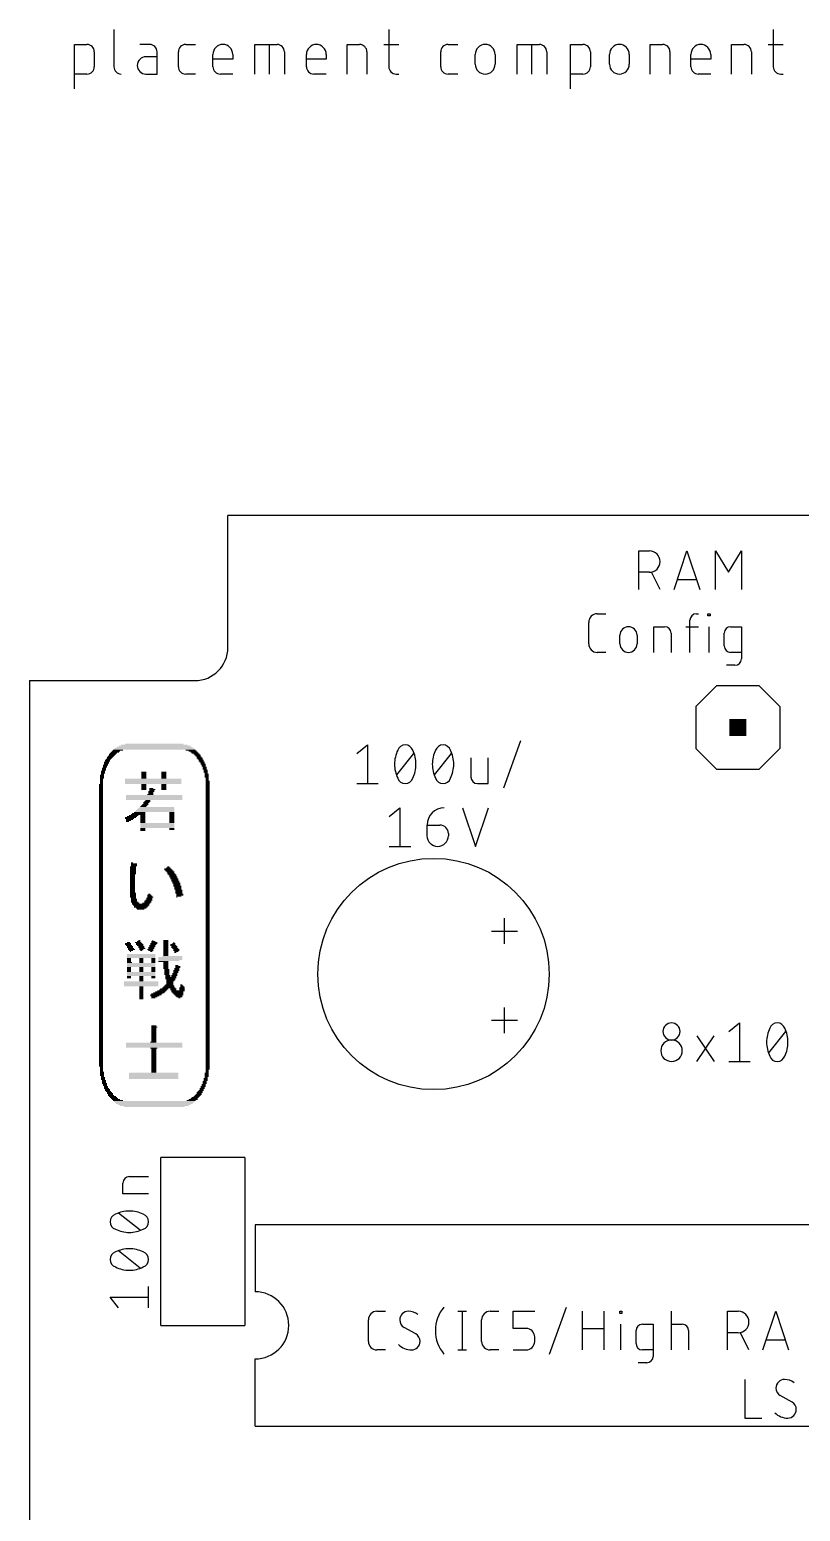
# Model space of a CAD drawing. Extents: x 0 to 102, y 0 to 90.
# Drawn here: x 0 to 23.32, y 44.85 to 89.71 of the extents above; entities that cross this region are included whole.
import ezdxf

# ---------------------------------------------------------------- set-up
doc = ezdxf.new("R2010")
doc.units = 0
for name, color, linetype in [('20', 30, 'CONTINUOUS'), ('21', 253, 'CONTINUOUS'), ('51', 253, 'CONTINUOUS')]:
    doc.layers.add(name, color=color, linetype=linetype)

# ---------------------------------------------------------------- blocks, each defined once
blk = doc.blocks.new('RECT')
blk.add_solid([(-0.5, -0.5), (0.5, -0.5), (-0.5, 0.5), (0.5, 0.5)])

msp = doc.modelspace()

# ---------------------------------------------------------------- linework, layer by layer
at = {"layer": '20'}
for p, q in [((96, 75), (6, 75)), ((6, 71), (6, 75)), ((0, 70), (0, 11)), ((0, 70), (5, 70))]:
    msp.add_line(p, q, dxfattribs=at)
msp.add_arc((5, 71), 1, 270, 0, dxfattribs=at)
at = {"layer": '21'}
for p, q in [((2.5485, 89.7051), (2.5485, 88.5833)), ((10.8694, 89.7051), (10.8694, 88.5833)), ((22.5046, 89.7051), (22.5046, 88.5833)), ((1.3589, 87.9102), (1.3589, 89.2564)), ((1.3589, 89.2564), (1.7328, 89.2564)), ((1.9572, 89.032), (1.9572, 88.5833)), ((3.632, 89.2564), (3.3329, 89.2564)), ((3.8564, 88.8824), (3.5199, 88.8824)), ((3.8564, 88.3589), (3.8564, 89.032)), ((4.5006, 88.5833), (4.5006, 89.032)), ((4.725, 89.2564), (5.0241, 89.2564)), ((5.5481, 88.5833), (5.5481, 88.9572)), ((6.1464, 88.9572), (6.1464, 88.8076)), ((6.813, 88.3589), (6.813, 89.2564)), ((6.813, 89.2564), (7.4861, 89.2564)), ((7.2617, 88.3589), (7.2617, 89.2564)), ((7.7105, 89.032), (7.7105, 88.3589)), ((8.3771, 88.5833), (8.3771, 88.9572)), ((8.9754, 88.9572), (8.9754, 88.8076)), ((9.609, 88.3589), (9.609, 89.2564)), ((9.609, 89.2564), (9.983, 89.2564)), ((10.2074, 89.032), (10.2074, 88.3589)), ((10.7198, 89.2564), (11.1685, 89.2564)), ((12.44, 88.5833), (12.44, 89.032)), ((12.6643, 89.2564), (12.9635, 89.2564)), ((13.4875, 88.6581), (13.4875, 88.9572)), ((14.0858, 88.9572), (14.0858, 88.6581)), ((14.7524, 88.3589), (14.7524, 89.2564)), ((14.7524, 89.2564), (15.4255, 89.2564)), ((15.2011, 88.3589), (15.2011, 89.2564)), ((15.6498, 89.032), (15.6498, 88.3589)), ((16.3706, 87.9102), (16.3706, 89.2564)), ((16.3706, 89.2564), (16.7446, 89.2564)), ((16.969, 89.032), (16.969, 88.5833)), ((17.5484, 88.6581), (17.5484, 88.9572)), ((18.1467, 88.9572), (18.1467, 88.6581)), ((18.7804, 88.3589), (18.7804, 89.2564)), ((18.7804, 89.2564), (19.1543, 89.2564)), ((19.3787, 89.032), (19.3787, 88.3589)), ((20.0123, 88.5833), (20.0123, 88.9572)), ((20.6106, 88.9572), (20.6106, 88.8076)), ((21.2443, 88.3589), (21.2443, 89.2564)), ((21.2443, 89.2564), (21.6182, 89.2564)), ((21.8426, 89.032), (21.8426, 88.3589)), ((22.355, 89.2564), (22.8038, 89.2564)), ((6.1464, 88.8076), (5.5481, 88.8076)), ((8.9754, 88.8076), (8.3771, 88.8076)), ((20.6106, 88.8076), (20.0123, 88.8076)), ((1.7328, 88.3589), (1.3589, 88.3589)), ((3.5199, 88.3589), (3.8564, 88.3589)), ((5.0241, 88.3589), (4.725, 88.3589)), ((6.1464, 88.3589), (5.7725, 88.3589)), ((8.9754, 88.3589), (8.6014, 88.3589)), ((11.0937, 88.3589), (11.1685, 88.3589)), ((12.9635, 88.3589), (12.6643, 88.3589)), ((16.7446, 88.3589), (16.3706, 88.3589)), ((20.6106, 88.3589), (20.2367, 88.3589)), ((22.729, 88.3589), (22.8038, 88.3589)), ((18.4322, 72.7583), (18.4322, 73.9267)), ((18.4322, 73.9267), (18.7568, 73.9267)), ((19.503, 72.7583), (19.8924, 73.9267)), ((19.8924, 73.9267), (20.2819, 72.7583)), ((20.7603, 72.7583), (20.7603, 73.9267)), ((20.7603, 73.9267), (21.1497, 73.2776)), ((21.1497, 73.2776), (21.5392, 73.9267)), ((21.5392, 73.9267), (21.5392, 72.7583)), ((18.7568, 73.2776), (18.4322, 73.2776)), ((19.0814, 72.7583), (18.8217, 73.2776)), ((20.1845, 73.0504), (19.6003, 73.0504)), ((17.1786, 72.0217), (17.4383, 72.0217)), ((19.9836, 70.8533), (19.9836, 71.827)), ((20.1783, 72.0217), (20.2432, 72.0217)), ((20.5291, 71.9568), (20.5291, 72.0217)), ((20.5291, 72.0217), (20.594, 72.0217)), ((20.594, 71.9568), (20.5291, 71.9568)), ((20.594, 72.0217), (20.594, 71.9568)), ((16.919, 71.1129), (16.919, 71.7621)), ((17.8635, 71.1129), (17.8635, 71.3726)), ((18.3828, 71.3726), (18.3828, 71.1129)), ((18.8922, 70.8533), (18.8922, 71.6322)), ((18.8922, 71.6322), (19.2168, 71.6322)), ((19.4115, 71.4375), (19.4115, 70.8533)), ((19.8537, 71.6322), (20.2432, 71.6322)), ((20.5615, 70.8533), (20.5615, 71.6322)), ((21.0199, 71.048), (21.0199, 71.4375)), ((21.2146, 71.6322), (21.5392, 71.6322)), ((21.5392, 71.6322), (21.5392, 70.6586)), ((17.4383, 70.8533), (17.1786, 70.8533)), ((21.3445, 70.4638), (21.0848, 70.4638)), ((21.5392, 70.8533), (21.2146, 70.8533)), ((20.7963, 69.85), (20.1613, 69.215)), ((20.7963, 69.85), (22.0663, 69.85)), ((22.0663, 69.85), (22.7013, 69.215)), ((20.1613, 69.215), (20.1613, 67.945)), ((22.7013, 69.215), (22.7013, 67.945)), ((14.3461, 66.7547), (14.8653, 68.1828)), ((9.8997, 67.7933), (10.2242, 68.053)), ((10.2242, 68.053), (10.2242, 66.8846)), ((11.1076, 67.1442), (11.6269, 67.7933)), ((12.2506, 67.1442), (12.7698, 67.7933)), ((20.1613, 67.945), (20.7963, 67.31)), ((22.7013, 67.945), (22.0663, 67.31)), ((13.3555, 67.6635), (13.3555, 67.0793)), ((13.8747, 66.8846), (13.8747, 67.6635)), ((22.0663, 67.31), (20.7963, 67.31)), ((9.8997, 66.8846), (10.5488, 66.8846)), ((13.5502, 66.8846), (13.8747, 66.8846)), ((10.8825, 65.8883), (11.207, 66.148)), ((11.207, 66.148), (11.207, 64.9796)), ((13.1036, 66.148), (13.493, 64.9796)), ((13.493, 64.9796), (13.8825, 66.148)), ((12.0255, 65.6287), (12.415, 65.6287)), ((12.0255, 65.3041), (12.0255, 65.6287)), ((12.6746, 65.369), (12.6746, 65.3041)), ((10.8825, 64.9796), (11.5316, 64.9796)), ((14.3711, 62.0283), (14.3711, 62.8072)), ((13.9816, 62.4177), (14.7606, 62.4177)), ((14.371, 59.3295), (14.371, 60.1084)), ((13.9815, 59.7189), (14.7605, 59.7189)), ((20.1944, 58.4708), (20.7137, 59.2497)), ((20.1944, 59.2497), (20.7137, 58.4708)), ((21.1582, 59.3796), (21.4827, 59.6392)), ((21.4827, 59.6392), (21.4827, 58.4708)), ((22.3661, 58.7304), (22.8854, 59.3796)), ((21.1582, 58.4708), (21.8073, 58.4708)), ((3.9688, 50.4825), (3.9688, 55.5625)), ((6.5088, 55.5625), (3.9688, 55.5625)), ((6.5088, 55.5625), (6.5088, 50.4825)), ((2.8215, 54.4654), (2.8215, 54.7899)), ((3.0163, 54.9846), (3.6005, 54.9846)), ((3.6005, 54.4654), (2.8215, 54.4654)), ((3.3408, 53.3605), (2.6917, 53.8797)), ((27.1463, 53.5305), (6.8262, 53.5305)), ((6.8262, 53.5305), (6.8262, 51.4985)), ((3.3408, 52.2175), (2.6917, 52.7367)), ((3.6005, 51.0096), (3.6005, 51.6587)), ((2.6917, 51.0096), (2.4321, 51.3341)), ((2.4321, 51.3341), (3.6005, 51.3341)), ((10.5098, 50.9079), (10.7694, 50.9079)), ((12.9628, 50.9079), (13.2224, 50.9079)), ((13.0926, 50.9079), (13.0926, 49.7396)), ((13.9388, 50.9079), (14.1984, 50.9079)), ((14.6349, 50.3887), (14.6349, 50.9079)), ((14.6349, 50.9079), (15.2841, 50.9079)), ((15.7286, 49.6097), (16.2478, 51.0378)), ((16.7304, 49.7396), (16.7304, 50.9079)), ((17.3796, 50.9079), (17.3796, 49.7396)), ((17.8607, 50.843), (17.8607, 50.9079)), ((17.8607, 50.9079), (17.9257, 50.9079)), ((17.9257, 50.843), (17.8607, 50.843)), ((17.9257, 50.9079), (17.9257, 50.843)), ((19.4243, 49.7396), (19.4243, 50.9079)), ((21.1193, 49.7396), (21.1193, 50.9079)), ((21.1193, 50.9079), (21.4439, 50.9079)), ((22.19, 49.7396), (22.5795, 50.9079)), ((22.5795, 50.9079), (22.969, 49.7396)), ((3.9688, 50.4825), (6.5088, 50.4825)), ((10.2501, 49.9992), (10.2501, 50.6483)), ((11.6871, 50.2264), (11.3301, 50.4211)), ((13.6791, 49.9992), (13.6791, 50.6483)), ((15.0244, 50.3887), (14.6349, 50.3887)), ((16.7304, 50.3887), (17.3796, 50.3887)), ((17.8932, 49.7396), (17.8932, 50.5185)), ((18.3516, 49.9343), (18.3516, 50.3238)), ((18.5463, 50.5185), (18.8709, 50.5185)), ((18.8709, 50.5185), (18.8709, 49.5448)), ((19.4243, 50.5185), (19.7488, 50.5185)), ((19.9435, 50.3238), (19.9435, 49.7396)), ((21.4439, 50.2588), (21.1193, 50.2588)), ((21.7684, 49.7396), (21.5088, 50.2588)), ((15.2841, 49.9992), (15.2841, 50.129)), ((22.8716, 50.0316), (22.2874, 50.0316)), ((6.8262, 47.4345), (6.8262, 49.4665)), ((10.7694, 49.7396), (10.5098, 49.7396)), ((12.9628, 49.7396), (13.2224, 49.7396)), ((14.1984, 49.7396), (13.9388, 49.7396)), ((14.6349, 49.7396), (15.0244, 49.7396)), ((18.6761, 49.3501), (18.4165, 49.3501)), ((18.8709, 49.7396), (18.5463, 49.7396)), ((21.6408, 48.8442), (21.6408, 47.6758)), ((23.0722, 48.1626), (22.7152, 48.3574)), ((21.6408, 47.6758), (22.1601, 47.6758)), ((6.8262, 47.4345), (27.1463, 47.4345))]:
    msp.add_line(p, q, dxfattribs=at)
msp.add_circle((12.2238, 61.1188), 3.5, dxfattribs=at)
for centre, radius, start, end in [((1.7328, 89.032), 0.2244, 0, 90), ((3.5199, 88.6207), 0.2618, 90, 270), ((3.632, 89.032), 0.2244, 0, 90), ((4.725, 89.032), 0.2244, 89.9992, 180), ((5.8473, 88.9572), 0.2992, 0, 180), ((7.4861, 89.032), 0.2244, 0, 90), ((8.6762, 88.9572), 0.2992, 0, 180), ((9.983, 89.032), 0.2244, 0, 90), ((12.6643, 89.032), 0.2244, 89.9992, 180), ((13.7866, 88.9572), 0.2992, 0, 180), ((15.4255, 89.032), 0.2244, 0, 90), ((16.7446, 89.032), 0.2244, 0, 90), ((17.8475, 88.9572), 0.2992, 0, 180), ((19.1543, 89.032), 0.2244, 0, 90), ((20.3115, 88.9572), 0.2992, 0, 180), ((21.6182, 89.032), 0.2244, 0, 90), ((1.7328, 88.5833), 0.2244, 270.0008, 0), ((2.7729, 88.5833), 0.2244, 180, 270), ((4.725, 88.5833), 0.2244, 180, 270), ((5.7725, 88.5833), 0.2244, 180, 270), ((8.6014, 88.5833), 0.2244, 180, 270), ((11.0937, 88.5833), 0.2244, 180, 270), ((12.6643, 88.5833), 0.2244, 180, 270), ((13.7866, 88.6581), 0.2992, 180, 0), ((16.7446, 88.5833), 0.2244, 270.0008, 0), ((17.8475, 88.6581), 0.2992, 180, 0), ((20.2367, 88.5833), 0.2244, 180, 270), ((22.729, 88.5833), 0.2244, 180, 270), ((18.7568, 73.6021), 0.3246, 270, 90), ((17.1786, 71.7621), 0.2596, 90.0007, 180), ((20.1783, 71.827), 0.1947, 90.0009, 180), ((18.1232, 71.3726), 0.2596, 0, 180), ((19.2168, 71.4375), 0.1947, 0.0009, 90), ((21.2146, 71.4375), 0.1947, 90, 180), ((17.1786, 71.1129), 0.2596, 180, 270), ((18.1232, 71.1129), 0.2596, 180, 0), ((21.2146, 71.048), 0.1947, 180, 270), ((21.3445, 70.6586), 0.1947, 270.0009, 0), ((12.0055, 67.4688), 0.9628, 154.0109, 180.0001), ((11.3672, 67.8128), 0.2402, 90, 161.0751), ((11.3672, 67.8128), 0.2402, 18.9248, 90.0002), ((10.7289, 67.4688), 0.9629, 359.9999, 25.9891), ((13.1485, 67.4688), 0.9628, 154.0109, 180.0001), ((12.5102, 67.8128), 0.2402, 90, 161.0751), ((12.5102, 67.8128), 0.2402, 18.9248, 90.0002), ((11.8719, 67.4688), 0.9629, 359.9999, 25.9891), ((12.0055, 67.4688), 0.9629, 180, 205.9888), ((10.7289, 67.4688), 0.9629, 334.0112, 360), ((13.1485, 67.4688), 0.9629, 180, 205.9888), ((11.8719, 67.4688), 0.9629, 334.0112, 360), ((11.3672, 67.1247), 0.2402, 198.9254, 269.9998), ((11.3672, 67.1247), 0.2402, 270, 341.0747), ((12.5102, 67.1247), 0.2402, 198.9254, 269.9998), ((12.5102, 67.1247), 0.2402, 270, 341.0747), ((13.5502, 67.0793), 0.1947, 180, 270), ((12.5448, 65.6287), 0.5193, 90.0003, 180), ((12.415, 65.369), 0.2596, 0, 90), ((12.35, 65.3041), 0.3246, 180, 0), ((19.4254, 59.3796), 0.2596, 0, 180), ((19.4254, 59.3796), 0.2596, 180, 0), ((23.264, 59.055), 0.9628, 154.0109, 180.0001), ((22.6257, 59.399), 0.2402, 90, 161.0751), ((22.6257, 59.399), 0.2402, 18.9248, 90.0002), ((21.9875, 59.055), 0.9629, 359.9999, 25.9891), ((19.4254, 58.7954), 0.3246, 0, 180), ((19.4254, 58.7954), 0.3246, 180, 0), ((23.2641, 59.055), 0.9629, 180, 205.9888), ((21.9874, 59.055), 0.9629, 334.0112, 360), ((22.6257, 58.711), 0.2402, 198.9254, 269.9998), ((22.6257, 58.711), 0.2402, 270, 341.0747), ((3.0163, 54.7899), 0.1947, 90.0009, 180), ((2.6722, 53.6201), 0.2402, 108.924, 180.0001), ((3.0163, 52.9818), 0.9629, 90.0001, 115.9889), ((3.0163, 52.9818), 0.9629, 64.0112, 90), ((3.3603, 53.6201), 0.2402, 0, 71.0747), ((2.6722, 53.6201), 0.2402, 180, 251.0758), ((3.0163, 54.2584), 0.9629, 244.0111, 269.9999), ((3.0163, 54.2584), 0.9629, 270, 295.9888), ((3.3603, 53.6201), 0.2402, 288.9254, 359.9998), ((2.6722, 52.4771), 0.2402, 108.924, 180.0001), ((3.0163, 51.8388), 0.9629, 90.0001, 115.9889), ((3.0163, 51.8388), 0.9629, 64.0112, 90), ((3.3603, 52.4771), 0.2402, 0, 71.0747), ((2.6722, 52.4771), 0.2402, 180, 251.0758), ((3.0163, 53.1154), 0.9629, 244.0111, 269.9999), ((3.0163, 53.1154), 0.9629, 270, 295.9888), ((3.3603, 52.4771), 0.2402, 288.9254, 359.9998), ((6.8262, 50.4825), 1.016, 270, 90), ((10.5098, 50.6483), 0.2596, 90.0007, 180), ((11.46, 50.6483), 0.2596, 89.9993, 180), ((11.46, 50.4211), 0.4868, 53.1301, 89.9993), ((13.3915, 50.3238), 1.1116, 140.0338, 180.0001), ((13.9388, 50.6483), 0.2596, 90.0007, 180), ((21.4439, 50.5834), 0.3246, 270, 90), ((11.464, 50.6483), 0.2637, 179.9998, 239.4902), ((13.3915, 50.3238), 1.1116, 180.0001, 219.966), ((15.0244, 50.129), 0.2596, 0, 90), ((18.5463, 50.3238), 0.1947, 90, 180), ((19.7488, 50.3237), 0.1947, 0.0009, 90), ((10.5098, 49.9992), 0.2596, 180, 270), ((11.5573, 50.2881), 0.5485, 224.761, 269.9999), ((11.5573, 49.9992), 0.2596, 270, 0), ((11.5533, 49.9992), 0.2637, 0.0001, 59.4899), ((13.9388, 49.9992), 0.2596, 180, 270), ((15.0244, 49.9992), 0.2596, 270, 0), ((18.5463, 49.9343), 0.1947, 180, 270), ((18.6761, 49.5448), 0.1947, 270.0009, 0), ((22.845, 48.5846), 0.2596, 89.9993, 180), ((22.8491, 48.5846), 0.2637, 179.9998, 239.4902), ((22.845, 48.3574), 0.4868, 53.1301, 89.9993), ((22.9383, 47.9354), 0.2637, 0.0001, 59.4899), ((22.9424, 48.2243), 0.5485, 224.761, 269.9999), ((22.9424, 47.9354), 0.2596, 270, 0)]:
    msp.add_arc(centre, radius, start, end, dxfattribs=at)

# ---------------------------------------------------------------- block references
at = {"layer": '21', "yscale": 0.0305}
for p, xscale in [((2.4616, 67.7133), 0.1829), ((2.492, 67.7438), 0.1829), ((2.5073, 67.7743), 0.2134), ((2.5378, 67.8047), 0.2134), ((2.5835, 67.8352), 0.2438), ((2.614, 67.8657), 0.2438), ((2.6749, 67.8962), 0.3048), ((3.7722, 67.9267), 2.4384), ((3.7722, 67.9571), 2.3774), ((3.7722, 67.9876), 2.2555), ((3.7874, 68.0181), 2.1641), ((3.7722, 68.0486), 2.0117), ((3.7722, 68.0791), 1.7678), ((4.8695, 67.8962), 0.3048), ((4.9304, 67.8657), 0.2438), ((4.9762, 67.8352), 0.2134), ((5.0066, 67.8047), 0.2134), ((5.0524, 67.7743), 0.1829), ((5.0828, 67.7438), 0.1829), ((5.0981, 67.7133), 0.1524), ((2.2482, 67.3475), 0.1219), ((2.2482, 67.3171), 0.1219), ((2.2482, 67.2866), 0.1219), ((2.2939, 67.439), 0.1524), ((2.2787, 67.4085), 0.1219), ((2.2787, 67.378), 0.1219), ((2.3244, 67.5304), 0.1524), ((2.3244, 67.4999), 0.1524), ((2.3092, 67.4695), 0.1219), ((2.3549, 67.5914), 0.1524), ((2.3549, 67.5609), 0.1524), ((2.3854, 67.6219), 0.1524), ((2.4311, 67.6828), 0.1829), ((2.4158, 67.6523), 0.1524), ((5.1438, 67.6523), 0.1829), ((5.1286, 67.6828), 0.1524), ((5.159, 67.6219), 0.1524), ((5.1895, 67.5914), 0.1524), ((5.1895, 67.5609), 0.1524), ((5.22, 67.5304), 0.1524), ((5.2352, 67.4999), 0.1219), ((5.2505, 67.4695), 0.1524), ((5.2657, 67.439), 0.1219), ((5.2657, 67.4085), 0.1219), ((5.2962, 67.378), 0.1219), ((5.2962, 67.3475), 0.1219), ((5.2962, 67.3171), 0.1219), ((5.3267, 67.2866), 0.1219), ((2.1568, 66.8599), 0.1219), ((2.1568, 66.8294), 0.1219), ((2.1872, 67.1342), 0.1219), ((2.1872, 67.1037), 0.1219), ((2.1872, 67.0732), 0.1219), ((2.1872, 67.0427), 0.1219), ((2.172, 67.0123), 0.0914), ((2.172, 66.9818), 0.0914), ((2.172, 66.9513), 0.0914), ((2.172, 66.9208), 0.0914), ((2.172, 66.8903), 0.0914), ((2.2177, 67.2561), 0.1219), ((2.2177, 67.2256), 0.1219), ((2.2177, 67.1951), 0.1219), ((2.2025, 67.1647), 0.0914), ((3.7417, 67.0123), 1.7069), ((3.7417, 66.9818), 1.7069), ((3.7417, 66.9513), 1.7069), ((3.7417, 66.9208), 1.7069), ((3.7417, 66.8903), 1.7069), ((3.4522, 67.2256), 0.1524), ((3.4522, 67.1951), 0.1524), ((3.4522, 67.1647), 0.1524), ((3.4522, 67.1342), 0.1524), ((3.4522, 67.1037), 0.1524), ((3.4522, 67.0732), 0.1524), ((3.4522, 67.0427), 0.1524), ((3.4522, 66.8599), 0.1524), ((3.4522, 66.8294), 0.1524), ((4.0618, 67.2256), 0.1524), ((4.0618, 67.1951), 0.1524), ((4.0618, 67.1647), 0.1524), ((4.0618, 67.1342), 0.1524), ((4.0618, 67.1037), 0.1524), ((4.0618, 67.0732), 0.1524), ((4.0618, 67.0427), 0.1524), ((4.0618, 66.8599), 0.1524), ((4.0618, 66.8294), 0.1524), ((5.3267, 67.2561), 0.1219), ((5.3267, 67.2256), 0.1219), ((5.3419, 67.1951), 0.0914), ((5.3572, 67.1647), 0.1219), ((5.3572, 67.1342), 0.1219), ((5.3572, 67.1037), 0.1219), ((5.3572, 67.0732), 0.1219), ((5.3876, 66.9513), 0.1219), ((5.3876, 66.9208), 0.1219), ((5.3876, 66.8903), 0.1219), ((5.3876, 66.8599), 0.1219), ((5.3876, 66.8294), 0.1219), ((5.3724, 67.0427), 0.0914), ((5.3724, 67.0123), 0.0914), ((5.3724, 66.9818), 0.0914), ((2.1568, 66.7989), 0.1219), ((2.1568, 66.7684), 0.1219), ((2.1568, 66.7379), 0.1219), ((2.1568, 66.7075), 0.1219), ((2.1568, 66.677), 0.1219), ((2.1568, 66.6465), 0.1219), ((2.1568, 66.616), 0.1219), ((2.1568, 66.5855), 0.1219), ((2.1568, 66.5551), 0.1219), ((2.1568, 66.5246), 0.1219), ((2.1568, 66.4941), 0.1219), ((2.1568, 66.4636), 0.1219), ((2.1568, 66.4331), 0.1219), ((2.1568, 66.4027), 0.1219), ((2.1568, 66.3722), 0.1219), ((3.7722, 66.5246), 1.7069), ((3.7722, 66.4941), 1.7069), ((3.7722, 66.4636), 1.7069), ((3.7722, 66.4331), 1.7069), ((3.7722, 66.4027), 1.7069), ((3.4522, 66.7989), 0.1524), ((3.4522, 66.7684), 0.1524), ((3.4522, 66.7379), 0.1524), ((3.4522, 66.7075), 0.1524), ((3.5741, 66.3722), 0.1524), ((3.6503, 66.5551), 0.1829), ((3.6655, 66.616), 0.1524), ((3.6655, 66.5855), 0.1524), ((3.6808, 66.6465), 0.1829), ((3.7112, 66.7075), 0.1829), ((3.696, 66.677), 0.1524), ((3.6808, 66.7379), 0.1219), ((4.0618, 66.7989), 0.1524), ((4.0618, 66.7684), 0.1524), ((4.0618, 66.7379), 0.1524), ((4.0618, 66.7075), 0.1524), ((5.3876, 66.7989), 0.1219), ((5.3876, 66.7684), 0.1219), ((5.3876, 66.7379), 0.1219), ((5.3876, 66.7075), 0.1219), ((5.3876, 66.677), 0.1219), ((5.3876, 66.6465), 0.1219), ((5.3876, 66.616), 0.1219), ((5.3876, 66.5855), 0.1219), ((5.3876, 66.5551), 0.1219), ((5.3876, 66.5246), 0.1219), ((5.3876, 66.4941), 0.1219), ((5.3876, 66.4636), 0.1219), ((5.3876, 66.4331), 0.1219), ((5.3876, 66.4027), 0.1219), ((5.3876, 66.3722), 0.1219), ((2.1568, 66.3417), 0.1219), ((2.1568, 66.3112), 0.1219), ((2.1568, 66.2807), 0.1219), ((2.1568, 66.2503), 0.1219), ((2.1568, 66.2198), 0.1219), ((2.1568, 66.1893), 0.1219), ((2.1568, 66.1588), 0.1219), ((2.1568, 66.1283), 0.1219), ((2.1568, 66.0979), 0.1219), ((2.1568, 66.0674), 0.1219), ((2.1568, 66.0369), 0.1219), ((2.1568, 66.0064), 0.1219), ((2.1568, 65.9759), 0.1219), ((2.1568, 65.9455), 0.1219), ((3.2845, 65.9455), 0.4267), ((3.2998, 65.9759), 0.3962), ((3.3302, 66.0064), 0.3353), ((3.7874, 66.0369), 1.1887), ((3.8027, 66.0674), 1.1582), ((3.8179, 66.0979), 1.1278), ((3.8332, 66.1283), 1.0973), ((3.8484, 66.1588), 1.0668), ((3.4369, 66.1893), 0.1829), ((3.4674, 66.2198), 0.1829), ((3.4979, 66.2503), 0.1829), ((3.5284, 66.3112), 0.1829), ((3.5131, 66.2807), 0.1524), ((3.5588, 66.3417), 0.1829), ((4.3056, 66.0064), 0.1524), ((4.3056, 65.9759), 0.1524), ((4.3056, 65.9455), 0.1524), ((5.3876, 66.3417), 0.1219), ((5.3876, 66.3112), 0.1219), ((5.3876, 66.2807), 0.1219), ((5.3876, 66.2503), 0.1219), ((5.3876, 66.2198), 0.1219), ((5.3876, 66.1893), 0.1219), ((5.3876, 66.1588), 0.1219), ((5.3876, 66.1283), 0.1219), ((5.3876, 66.0979), 0.1219), ((5.3876, 66.0674), 0.1219), ((5.3876, 66.0369), 0.1219), ((5.3876, 66.0064), 0.1219), ((5.3876, 65.9759), 0.1219), ((5.3876, 65.9455), 0.1219), ((2.1568, 65.915), 0.1219), ((2.1568, 65.8845), 0.1219), ((2.1568, 65.854), 0.1219), ((2.1568, 65.8235), 0.1219), ((2.1568, 65.7931), 0.1219), ((2.1568, 65.7626), 0.1219), ((2.1568, 65.7321), 0.1219), ((2.1568, 65.7016), 0.1219), ((2.1568, 65.6711), 0.1219), ((2.1568, 65.6407), 0.1219), ((2.1568, 65.6102), 0.1219), ((2.1568, 65.5797), 0.1219), ((2.1568, 65.5492), 0.1219), ((2.1568, 65.5187), 0.1219), ((2.1568, 65.4883), 0.1219), ((3.0559, 65.854), 0.3353), ((3.0254, 65.8235), 0.2743), ((3.0254, 65.7931), 0.2134), ((2.995, 65.7626), 0.1524), ((2.9645, 65.7321), 0.0914), ((3.1016, 65.8845), 0.3048), ((3.1474, 65.915), 0.2743), ((3.4217, 65.915), 0.1524), ((3.4217, 65.8845), 0.1524), ((3.4217, 65.854), 0.1524), ((3.4217, 65.8235), 0.1524), ((3.4217, 65.7931), 0.1524), ((3.4217, 65.7626), 0.1524), ((3.4217, 65.7321), 0.1524), ((3.4217, 65.7016), 0.1524), ((3.8636, 65.6711), 1.0363), ((3.8636, 65.6407), 1.0363), ((3.8636, 65.6102), 1.0363), ((3.8636, 65.5797), 1.0363), ((3.8636, 65.5492), 1.0363), ((3.4217, 65.5187), 0.1524), ((3.4217, 65.4883), 0.1524), ((4.3056, 65.915), 0.1524), ((4.3056, 65.8845), 0.1524), ((4.3056, 65.854), 0.1524), ((4.3056, 65.8235), 0.1524), ((4.3056, 65.7931), 0.1524), ((4.3056, 65.7626), 0.1524), ((4.3056, 65.7321), 0.1524), ((4.3056, 65.7016), 0.1524), ((4.3056, 65.5187), 0.1524), ((4.3056, 65.4883), 0.1524), ((5.3876, 65.915), 0.1219), ((5.3876, 65.8845), 0.1219), ((5.3876, 65.854), 0.1219), ((5.3876, 65.8235), 0.1219), ((5.3876, 65.7931), 0.1219), ((5.3876, 65.7626), 0.1219), ((5.3876, 65.7321), 0.1219), ((5.3876, 65.7016), 0.1219), ((5.3876, 65.6711), 0.1219), ((5.3876, 65.6407), 0.1219), ((5.3876, 65.6102), 0.1219), ((5.3876, 65.5797), 0.1219), ((5.3876, 65.5492), 0.1219), ((5.3876, 65.5187), 0.1219), ((5.3876, 65.4883), 0.1219), ((2.1568, 65.4578), 0.1219), ((2.1568, 65.4273), 0.1219), ((2.1568, 65.3968), 0.1219), ((2.1568, 65.3663), 0.1219), ((2.1568, 65.3359), 0.1219), ((2.1568, 65.3054), 0.1219), ((2.1568, 65.2749), 0.1219), ((2.1568, 65.2444), 0.1219), ((2.1568, 65.2139), 0.1219), ((2.1568, 65.1835), 0.1219), ((2.1568, 65.153), 0.1219), ((2.1568, 65.1225), 0.1219), ((2.1568, 65.092), 0.1219), ((2.1568, 65.0615), 0.1219), ((2.1568, 65.0311), 0.1219), ((3.4217, 65.4578), 0.1524), ((5.3876, 65.4578), 0.1219), ((5.3876, 65.4273), 0.1219), ((5.3876, 65.3968), 0.1219), ((5.3876, 65.3663), 0.1219), ((5.3876, 65.3359), 0.1219), ((5.3876, 65.3054), 0.1219), ((5.3876, 65.2749), 0.1219), ((5.3876, 65.2444), 0.1219), ((5.3876, 65.2139), 0.1219), ((5.3876, 65.1835), 0.1219), ((5.3876, 65.153), 0.1219), ((5.3876, 65.1225), 0.1219), ((5.3876, 65.092), 0.1219), ((5.3876, 65.0615), 0.1219), ((5.3876, 65.0311), 0.1219), ((2.1568, 65.0006), 0.1219), ((2.1568, 64.9701), 0.1219), ((2.1568, 64.9396), 0.1219), ((2.1568, 64.9091), 0.1219), ((2.1568, 64.8787), 0.1219), ((2.1568, 64.8482), 0.1219), ((2.1568, 64.8177), 0.1219), ((2.1568, 64.7872), 0.1219), ((2.1568, 64.7567), 0.1219), ((2.1568, 64.7263), 0.1219), ((2.1568, 64.6958), 0.1219), ((2.1568, 64.6653), 0.1219), ((2.1568, 64.6348), 0.1219), ((2.1568, 64.6043), 0.1219), ((2.1568, 64.5739), 0.1219), ((5.3876, 65.0006), 0.1219), ((5.3876, 64.9701), 0.1219), ((5.3876, 64.9396), 0.1219), ((5.3876, 64.9091), 0.1219), ((5.3876, 64.8787), 0.1219), ((5.3876, 64.8482), 0.1219), ((5.3876, 64.8177), 0.1219), ((5.3876, 64.7872), 0.1219), ((5.3876, 64.7567), 0.1219), ((5.3876, 64.7263), 0.1219), ((5.3876, 64.6958), 0.1219), ((5.3876, 64.6653), 0.1219), ((5.3876, 64.6348), 0.1219), ((5.3876, 64.6043), 0.1219), ((5.3876, 64.5739), 0.1219), ((2.1568, 64.5434), 0.1219), ((2.1568, 64.5129), 0.1219), ((2.1568, 64.4824), 0.1219), ((2.1568, 64.4519), 0.1219), ((2.1568, 64.4215), 0.1219), ((2.1568, 64.391), 0.1219), ((2.1568, 64.3605), 0.1219), ((2.1568, 64.33), 0.1219), ((2.1568, 64.2995), 0.1219), ((2.1568, 64.2691), 0.1219), ((2.1568, 64.2386), 0.1219), ((2.1568, 64.2081), 0.1219), ((2.1568, 64.1776), 0.1219), ((2.1568, 64.1471), 0.1219), ((3.1321, 64.3605), 0.1829), ((3.1321, 64.33), 0.1829), ((3.1321, 64.2995), 0.1829), ((3.1321, 64.2691), 0.1829), ((3.1321, 64.2386), 0.1829), ((3.1321, 64.2081), 0.1829), ((3.1321, 64.1776), 0.1829), ((3.1321, 64.1471), 0.1829), ((3.1016, 64.4824), 0.061), ((3.1626, 64.4519), 0.1829), ((3.1626, 64.4215), 0.1829), ((3.1626, 64.391), 0.1829), ((4.1837, 64.2995), 0.2134), ((4.1989, 64.2691), 0.2438), ((4.2294, 64.2386), 0.2438), ((4.1989, 64.33), 0.1219), ((4.2599, 64.2081), 0.2438), ((4.1989, 64.3605), 0.061), ((4.2751, 64.1776), 0.2134), ((4.2904, 64.1471), 0.2438), ((5.3876, 64.5434), 0.1219), ((5.3876, 64.5129), 0.1219), ((5.3876, 64.4824), 0.1219), ((5.3876, 64.4519), 0.1219), ((5.3876, 64.4215), 0.1219), ((5.3876, 64.391), 0.1219), ((5.3876, 64.3605), 0.1219), ((5.3876, 64.33), 0.1219), ((5.3876, 64.2995), 0.1219), ((5.3876, 64.2691), 0.1219), ((5.3876, 64.2386), 0.1219), ((5.3876, 64.2081), 0.1219), ((5.3876, 64.1776), 0.1219), ((5.3876, 64.1471), 0.1219), ((2.1568, 64.1167), 0.1219), ((2.1568, 64.0862), 0.1219), ((2.1568, 64.0557), 0.1219), ((2.1568, 64.0252), 0.1219), ((2.1568, 63.9947), 0.1219), ((2.1568, 63.9642), 0.1219), ((2.1568, 63.9338), 0.1219), ((2.1568, 63.9033), 0.1219), ((2.1568, 63.8728), 0.1219), ((2.1568, 63.8423), 0.1219), ((2.1568, 63.8118), 0.1219), ((2.1568, 63.7814), 0.1219), ((2.1568, 63.7509), 0.1219), ((2.1568, 63.7204), 0.1219), ((2.1568, 63.6899), 0.1219), ((3.1169, 64.1167), 0.1524), ((3.1169, 64.0862), 0.1524), ((3.1169, 64.0557), 0.1524), ((3.1169, 64.0252), 0.1524), ((3.1169, 63.9947), 0.1524), ((3.1169, 63.9642), 0.1524), ((3.1169, 63.9338), 0.1524), ((3.1169, 63.9033), 0.1524), ((3.1169, 63.8728), 0.1524), ((3.1169, 63.8423), 0.1524), ((3.1169, 63.8118), 0.1524), ((3.1169, 63.7814), 0.1524), ((3.1169, 63.7509), 0.1524), ((3.1169, 63.7204), 0.1524), ((3.1169, 63.6899), 0.1524), ((4.3208, 64.1167), 0.2438), ((4.3361, 64.0862), 0.2134), ((4.3513, 64.0557), 0.2438), ((4.3666, 64.0252), 0.2134), ((4.3818, 63.9947), 0.2438), ((4.397, 63.9642), 0.2134), ((4.4123, 63.9338), 0.2438), ((4.4275, 63.9033), 0.2134), ((4.4428, 63.8728), 0.2438), ((4.458, 63.8423), 0.2134), ((4.458, 63.8118), 0.2134), ((4.4732, 63.7814), 0.2438), ((4.4885, 63.7509), 0.2134), ((4.4885, 63.7204), 0.2134), ((4.4885, 63.6899), 0.2134), ((5.3876, 64.1167), 0.1219), ((5.3876, 64.0862), 0.1219), ((5.3876, 64.0557), 0.1219), ((5.3876, 64.0252), 0.1219), ((5.3876, 63.9947), 0.1219), ((5.3876, 63.9642), 0.1219), ((5.3876, 63.9338), 0.1219), ((5.3876, 63.9033), 0.1219), ((5.3876, 63.8728), 0.1219), ((5.3876, 63.8423), 0.1219), ((5.3876, 63.8118), 0.1219), ((5.3876, 63.7814), 0.1219), ((5.3876, 63.7509), 0.1219), ((5.3876, 63.7204), 0.1219), ((5.3876, 63.6899), 0.1219), ((2.1568, 63.6594), 0.1219), ((2.1568, 63.629), 0.1219), ((2.1568, 63.5985), 0.1219), ((2.1568, 63.568), 0.1219), ((2.1568, 63.5375), 0.1219), ((2.1568, 63.507), 0.1219), ((2.1568, 63.4766), 0.1219), ((2.1568, 63.4461), 0.1219), ((2.1568, 63.4156), 0.1219), ((2.1568, 63.3851), 0.1219), ((2.1568, 63.3547), 0.1219), ((2.1568, 63.3242), 0.1219), ((2.1568, 63.2937), 0.1219), ((2.1568, 63.2632), 0.1219), ((2.1568, 63.2327), 0.1219), ((3.1321, 63.568), 0.1829), ((3.1321, 63.5375), 0.1829), ((3.1321, 63.507), 0.1829), ((3.1321, 63.4766), 0.1829), ((3.1321, 63.4461), 0.1829), ((3.1169, 63.6594), 0.1524), ((3.1169, 63.629), 0.1524), ((3.1169, 63.5985), 0.1524), ((3.1626, 63.3851), 0.1829), ((3.1626, 63.3547), 0.1829), ((3.1626, 63.3242), 0.1829), ((3.1778, 63.2937), 0.2134), ((3.1474, 63.4156), 0.1524), ((3.2083, 63.2632), 0.2134), ((3.3607, 63.2327), 0.5182), ((3.5284, 63.2632), 0.2438), ((3.5741, 63.3242), 0.2134), ((3.5741, 63.2937), 0.2134), ((3.6046, 63.3547), 0.2134), ((3.6198, 63.4156), 0.1829), ((3.6198, 63.3851), 0.1829), ((3.635, 63.4766), 0.1524), ((3.6198, 63.507), 0.1219), ((3.6503, 63.4461), 0.1829), ((3.6198, 63.5375), 0.061), ((4.519, 63.6594), 0.2134), ((4.519, 63.629), 0.2134), ((4.519, 63.5985), 0.2134), ((4.519, 63.568), 0.2134), ((4.5494, 63.5375), 0.2134), ((4.5494, 63.507), 0.2134), ((4.519, 63.4766), 0.1524), ((4.458, 63.4461), 0.0305), ((5.3876, 63.6594), 0.1219), ((5.3876, 63.629), 0.1219), ((5.3876, 63.5985), 0.1219), ((5.3876, 63.568), 0.1219), ((5.3876, 63.5375), 0.1219), ((5.3876, 63.507), 0.1219), ((5.3876, 63.4766), 0.1219), ((5.3876, 63.4461), 0.1219), ((5.3876, 63.4156), 0.1219), ((5.3876, 63.3851), 0.1219), ((5.3876, 63.3547), 0.1219), ((5.3876, 63.3242), 0.1219), ((5.3876, 63.2937), 0.1219), ((5.3876, 63.2632), 0.1219), ((5.3876, 63.2327), 0.1219), ((2.1568, 63.2023), 0.1219), ((2.1568, 63.1718), 0.1219), ((2.1568, 63.1413), 0.1219), ((2.1568, 63.1108), 0.1219), ((2.1568, 63.0803), 0.1219), ((2.1568, 63.0499), 0.1219), ((2.1568, 63.0194), 0.1219), ((2.1568, 62.9889), 0.1219), ((2.1568, 62.9584), 0.1219), ((2.1568, 62.9279), 0.1219), ((2.1568, 62.8975), 0.1219), ((2.1568, 62.867), 0.1219), ((2.1568, 62.8365), 0.1219), ((2.1568, 62.806), 0.1219), ((3.376, 63.2023), 0.4877), ((3.376, 63.1718), 0.4267), ((3.3607, 63.1413), 0.3962), ((3.376, 63.1108), 0.3048), ((3.3607, 63.0803), 0.2134), ((5.3876, 63.2023), 0.1219), ((5.3876, 63.1718), 0.1219), ((5.3876, 63.1413), 0.1219), ((5.3876, 63.1108), 0.1219), ((5.3876, 63.0803), 0.1219), ((5.3876, 63.0499), 0.1219), ((5.3876, 63.0194), 0.1219), ((5.3876, 62.9889), 0.1219), ((5.3876, 62.9584), 0.1219), ((5.3876, 62.9279), 0.1219), ((5.3876, 62.8975), 0.1219), ((5.3876, 62.867), 0.1219), ((5.3876, 62.8365), 0.1219), ((5.3876, 62.806), 0.1219), ((2.1568, 62.7755), 0.1219), ((2.1568, 62.7451), 0.1219), ((2.1568, 62.7146), 0.1219), ((2.1568, 62.6841), 0.1219), ((2.1568, 62.6536), 0.1219), ((2.1568, 62.6231), 0.1219), ((2.1568, 62.5927), 0.1219), ((2.1568, 62.5622), 0.1219), ((2.1568, 62.5317), 0.1219), ((2.1568, 62.5012), 0.1219), ((2.1568, 62.4707), 0.1219), ((2.1568, 62.4403), 0.1219), ((2.1568, 62.4098), 0.1219), ((2.1568, 62.3793), 0.1219), ((2.1568, 62.3488), 0.1219), ((5.3876, 62.7755), 0.1219), ((5.3876, 62.7451), 0.1219), ((5.3876, 62.7146), 0.1219), ((5.3876, 62.6841), 0.1219), ((5.3876, 62.6536), 0.1219), ((5.3876, 62.6231), 0.1219), ((5.3876, 62.5927), 0.1219), ((5.3876, 62.5622), 0.1219), ((5.3876, 62.5317), 0.1219), ((5.3876, 62.5012), 0.1219), ((5.3876, 62.4707), 0.1219), ((5.3876, 62.4403), 0.1219), ((5.3876, 62.4098), 0.1219), ((5.3876, 62.3793), 0.1219), ((5.3876, 62.3488), 0.1219), ((2.1568, 62.3183), 0.1219), ((2.1568, 62.2879), 0.1219), ((2.1568, 62.2574), 0.1219), ((2.1568, 62.2269), 0.1219), ((2.1568, 62.1964), 0.1219), ((2.1568, 62.1659), 0.1219), ((2.1568, 62.1355), 0.1219), ((2.1568, 62.105), 0.1219), ((2.1568, 62.0745), 0.1219), ((2.1568, 62.044), 0.1219), ((2.1568, 62.0135), 0.1219), ((2.1568, 61.9831), 0.1219), ((2.1568, 61.9526), 0.1219), ((2.1568, 61.9221), 0.1219), ((2.1568, 61.8916), 0.1219), ((2.9797, 62.044), 0.1829), ((2.9797, 62.0135), 0.1829), ((3.0102, 61.9831), 0.1829), ((2.995, 62.0745), 0.0914), ((3.0407, 61.9526), 0.1829), ((3.0407, 61.9221), 0.1829), ((3.0712, 61.8916), 0.1829), ((3.2845, 62.0745), 0.1829), ((3.315, 62.044), 0.1829), ((3.3302, 62.0135), 0.2134), ((3.3455, 61.9831), 0.1829), ((3.2998, 62.105), 0.0914), ((3.315, 62.1355), 0.061), ((3.376, 61.9526), 0.1829), ((3.376, 61.9221), 0.1829), ((3.4064, 61.8916), 0.1829), ((3.6808, 61.9221), 0.1829), ((3.6808, 61.8916), 0.1829), ((3.7112, 61.9831), 0.1829), ((3.7112, 61.9526), 0.1829), ((3.7417, 62.0135), 0.1829), ((3.757, 62.044), 0.2134), ((3.7417, 62.105), 0.1219), ((3.7722, 62.0745), 0.1829), ((3.7265, 62.1355), 0.0305), ((4.1227, 62.1355), 0.1524), ((4.1227, 62.105), 0.1524), ((4.1227, 62.0745), 0.1524), ((4.1227, 62.044), 0.1524), ((4.1227, 62.0135), 0.1524), ((4.1227, 61.9831), 0.1524), ((4.1227, 61.9526), 0.1524), ((4.1227, 61.9221), 0.1524), ((4.1227, 61.8916), 0.1524), ((4.3361, 62.0135), 0.1524), ((4.3513, 61.9831), 0.1829), ((4.3818, 61.9526), 0.1829), ((4.3818, 61.9221), 0.1829), ((4.3666, 62.044), 0.0914), ((4.4123, 61.8916), 0.1829), ((4.3666, 62.0745), 0.0305), ((5.3876, 62.3183), 0.1219), ((5.3876, 62.2879), 0.1219), ((5.3876, 62.2574), 0.1219), ((5.3876, 62.2269), 0.1219), ((5.3876, 62.1964), 0.1219), ((5.3876, 62.1659), 0.1219), ((5.3876, 62.1355), 0.1219), ((5.3876, 62.105), 0.1219), ((5.3876, 62.0745), 0.1219), ((5.3876, 62.044), 0.1219), ((5.3876, 62.0135), 0.1219), ((5.3876, 61.9831), 0.1219), ((5.3876, 61.9526), 0.1219), ((5.3876, 61.9221), 0.1219), ((5.3876, 61.8916), 0.1219), ((2.1568, 61.8611), 0.1219), ((2.1568, 61.8307), 0.1219), ((2.1568, 61.8002), 0.1219), ((2.1568, 61.7697), 0.1219), ((2.1568, 61.7392), 0.1219), ((2.1568, 61.7087), 0.1219), ((2.1568, 61.6783), 0.1219), ((2.1568, 61.6478), 0.1219), ((2.1568, 61.6173), 0.1219), ((2.1568, 61.5868), 0.1219), ((2.1568, 61.5563), 0.1219), ((2.1568, 61.5259), 0.1219), ((2.1568, 61.4954), 0.1219), ((2.1568, 61.4649), 0.1219), ((2.1568, 61.4344), 0.1219), ((3.0254, 61.4649), 0.1524), ((3.376, 61.7087), 0.8534), ((3.376, 61.6783), 0.8534), ((3.376, 61.6478), 0.8534), ((3.376, 61.6173), 0.8534), ((3.0102, 61.5868), 0.1219), ((3.0102, 61.5563), 0.1219), ((3.0102, 61.5259), 0.1219), ((3.0102, 61.4954), 0.1219), ((3.376, 61.4344), 0.8534), ((3.0864, 61.8611), 0.2134), ((3.0712, 61.8307), 0.1219), ((3.0559, 61.8002), 0.0305), ((3.376, 61.8611), 0.1219), ((3.376, 61.5868), 0.1219), ((3.376, 61.5563), 0.1219), ((3.376, 61.5259), 0.1219), ((3.376, 61.4954), 0.1219), ((3.376, 61.4649), 0.1219), ((3.376, 61.8307), 0.061), ((3.6503, 61.8611), 0.1829), ((3.6655, 61.8307), 0.1524), ((3.6808, 61.8002), 0.061), ((3.7417, 61.5868), 0.1219), ((3.7417, 61.5563), 0.1219), ((3.7417, 61.5259), 0.1219), ((3.7417, 61.4954), 0.1219), ((3.7417, 61.4649), 0.1219), ((4.2599, 61.6173), 0.7315), ((4.2599, 61.5868), 0.7315), ((4.2599, 61.5563), 0.7315), ((4.2142, 61.5259), 0.6401), ((4.0465, 61.4954), 0.3048), ((4.3208, 61.6478), 0.6096), ((4.1227, 61.8611), 0.1524), ((4.1227, 61.8307), 0.1524), ((4.1227, 61.8002), 0.1524), ((4.1227, 61.7697), 0.1524), ((4.1227, 61.7392), 0.1524), ((4.1227, 61.7087), 0.1524), ((4.1227, 61.6783), 0.1524), ((4.1227, 61.4649), 0.1524), ((4.1227, 61.4344), 0.1524), ((4.4428, 61.8611), 0.1829), ((4.4428, 61.8307), 0.1829), ((4.4123, 61.7697), 0.061), ((4.4428, 61.8002), 0.1219), ((5.3876, 61.8611), 0.1219), ((5.3876, 61.8307), 0.1219), ((5.3876, 61.8002), 0.1219), ((5.3876, 61.7697), 0.1219), ((5.3876, 61.7392), 0.1219), ((5.3876, 61.7087), 0.1219), ((5.3876, 61.6783), 0.1219), ((5.3876, 61.6478), 0.1219), ((5.3876, 61.6173), 0.1219), ((5.3876, 61.5868), 0.1219), ((5.3876, 61.5563), 0.1219), ((5.3876, 61.5259), 0.1219), ((5.3876, 61.4954), 0.1219), ((5.3876, 61.4649), 0.1219), ((5.3876, 61.4344), 0.1219), ((2.1568, 61.4039), 0.1219), ((2.1568, 61.3735), 0.1219), ((2.1568, 61.343), 0.1219), ((2.1568, 61.3125), 0.1219), ((2.1568, 61.282), 0.1219), ((2.1568, 61.2515), 0.1219), ((2.1568, 61.2211), 0.1219), ((2.1568, 61.1906), 0.1219), ((2.1568, 61.1601), 0.1219), ((2.1568, 61.1296), 0.1219), ((2.1568, 61.0991), 0.1219), ((2.1568, 61.0687), 0.1219), ((2.1568, 61.0382), 0.1219), ((2.1568, 61.0077), 0.1219), ((3.376, 61.4039), 0.8534), ((3.376, 61.3735), 0.8534), ((3.376, 61.343), 0.8534), ((3.0102, 61.3125), 0.1219), ((3.0102, 61.282), 0.1219), ((3.0102, 61.2515), 0.1219), ((3.0102, 61.2211), 0.1219), ((3.0102, 61.1906), 0.1219), ((3.376, 61.1601), 0.8534), ((3.376, 61.1296), 0.8534), ((3.376, 61.0991), 0.8534), ((3.376, 61.0687), 0.8534), ((3.0102, 61.0382), 0.1219), ((3.0102, 61.0077), 0.1219), ((3.376, 61.3125), 0.1219), ((3.376, 61.282), 0.1219), ((3.376, 61.2515), 0.1219), ((3.376, 61.2211), 0.1219), ((3.376, 61.1906), 0.1219), ((3.376, 61.0382), 0.1219), ((3.376, 61.0077), 0.1219), ((3.7417, 61.3125), 0.1219), ((3.7417, 61.282), 0.1219), ((3.7417, 61.2515), 0.1219), ((3.7417, 61.2211), 0.1219), ((3.7417, 61.1906), 0.1219), ((3.7417, 61.0382), 0.1219), ((3.7417, 61.0077), 0.1219), ((4.1227, 61.4039), 0.1524), ((4.1227, 61.3735), 0.1524), ((4.1227, 61.343), 0.1524), ((4.1227, 61.3125), 0.1524), ((4.1227, 61.282), 0.1524), ((4.1532, 61.2515), 0.1524), ((4.1532, 61.2211), 0.1524), ((4.1532, 61.1906), 0.1524), ((4.1532, 61.1601), 0.1524), ((4.1532, 61.1296), 0.1524), ((4.1532, 61.0991), 0.1524), ((4.1837, 61.0687), 0.1524), ((4.1837, 61.0382), 0.1524), ((4.2751, 61.0077), 0.3353), ((4.3818, 61.0687), 0.1829), ((4.3666, 61.0382), 0.1524), ((4.397, 61.1296), 0.1524), ((4.397, 61.0991), 0.1524), ((4.4275, 61.1906), 0.1524), ((4.4275, 61.1601), 0.1524), ((4.4428, 61.2211), 0.1829), ((4.458, 61.282), 0.1524), ((4.458, 61.2515), 0.1524), ((4.458, 61.3735), 0.0914), ((4.4885, 61.343), 0.1524), ((4.4885, 61.3125), 0.1524), ((5.3876, 61.4039), 0.1219), ((5.3876, 61.3735), 0.1219), ((5.3876, 61.343), 0.1219), ((5.3876, 61.3125), 0.1219), ((5.3876, 61.282), 0.1219), ((5.3876, 61.2515), 0.1219), ((5.3876, 61.2211), 0.1219), ((5.3876, 61.1906), 0.1219), ((5.3876, 61.1601), 0.1219), ((5.3876, 61.1296), 0.1219), ((5.3876, 61.0991), 0.1219), ((5.3876, 61.0687), 0.1219), ((5.3876, 61.0382), 0.1219), ((5.3876, 61.0077), 0.1219), ((2.1568, 60.9772), 0.1219), ((2.1568, 60.9467), 0.1219), ((2.1568, 60.9163), 0.1219), ((2.1568, 60.8858), 0.1219), ((2.1568, 60.8553), 0.1219), ((2.1568, 60.8248), 0.1219), ((2.1568, 60.7943), 0.1219), ((2.1568, 60.7639), 0.1219), ((2.1568, 60.7334), 0.1219), ((2.1568, 60.7029), 0.1219), ((2.1568, 60.6724), 0.1219), ((2.1568, 60.6419), 0.1219), ((2.1568, 60.6115), 0.1219), ((2.1568, 60.581), 0.1219), ((2.1568, 60.5505), 0.1219), ((3.376, 60.8858), 1.0363), ((3.376, 60.8553), 1.0363), ((3.376, 60.8248), 1.0363), ((3.376, 60.7943), 1.0363), ((3.376, 60.7639), 1.0363), ((3.376, 60.9772), 0.1219), ((3.376, 60.9467), 0.1219), ((3.376, 60.9163), 0.1219), ((3.376, 60.7334), 0.1219), ((3.376, 60.7029), 0.1219), ((3.376, 60.6724), 0.1219), ((3.376, 60.6419), 0.1219), ((3.376, 60.6115), 0.1219), ((3.376, 60.581), 0.1219), ((3.376, 60.5505), 0.1219), ((3.9094, 60.5505), 0.3353), ((3.9551, 60.581), 0.3048), ((4.0008, 60.6115), 0.2743), ((4.0465, 60.6419), 0.2438), ((4.077, 60.6724), 0.2438), ((4.2142, 60.7029), 0.3962), ((4.2142, 60.7334), 0.3353), ((4.2294, 60.7639), 0.3048), ((4.2599, 60.9772), 0.3048), ((4.2294, 60.7943), 0.2438), ((4.2446, 60.8858), 0.2134), ((4.2446, 60.8553), 0.2134), ((4.2446, 60.8248), 0.2134), ((4.2751, 60.9467), 0.2743), ((4.2599, 60.9163), 0.2438), ((4.3513, 60.6724), 0.1829), ((4.3513, 60.6419), 0.1829), ((4.4732, 60.581), 0.3658), ((4.4885, 60.6115), 0.3962), ((4.4885, 60.5505), 0.3353), ((4.6104, 60.7029), 0.1524), ((4.6104, 60.6724), 0.1524), ((4.6104, 60.6419), 0.1524), ((4.5952, 60.7943), 0.061), ((4.6104, 60.7639), 0.0914), ((4.6256, 60.7334), 0.1219), ((5.3876, 60.9772), 0.1219), ((5.3876, 60.9467), 0.1219), ((5.3876, 60.9163), 0.1219), ((5.3876, 60.8858), 0.1219), ((5.3876, 60.8553), 0.1219), ((5.3876, 60.8248), 0.1219), ((5.3876, 60.7943), 0.1219), ((5.3876, 60.7639), 0.1219), ((5.3876, 60.7334), 0.1219), ((5.3876, 60.7029), 0.1219), ((5.3876, 60.6724), 0.1219), ((5.3876, 60.6419), 0.1219), ((5.3876, 60.6115), 0.1219), ((5.3876, 60.581), 0.1219), ((5.3876, 60.5505), 0.1219), ((2.1568, 60.52), 0.1219), ((2.1568, 60.4895), 0.1219), ((2.1568, 60.4591), 0.1219), ((2.1568, 60.4286), 0.1219), ((2.1568, 60.3981), 0.1219), ((2.1568, 60.3676), 0.1219), ((2.1568, 60.3371), 0.1219), ((2.1568, 60.3067), 0.1219), ((2.1568, 60.2762), 0.1219), ((2.1568, 60.2457), 0.1219), ((2.1568, 60.2152), 0.1219), ((2.1568, 60.1847), 0.1219), ((2.1568, 60.1543), 0.1219), ((2.1568, 60.1238), 0.1219), ((2.1568, 60.0933), 0.1219), ((3.376, 60.52), 0.1219), ((3.376, 60.4895), 0.1219), ((3.376, 60.4591), 0.1219), ((3.376, 60.4286), 0.1219), ((3.376, 60.3981), 0.1219), ((3.376, 60.3676), 0.1219), ((3.8179, 60.4895), 0.3353), ((3.7874, 60.4591), 0.2743), ((3.8484, 60.52), 0.3353), ((3.7417, 60.3981), 0.1219), ((3.7722, 60.4286), 0.1829), ((4.5037, 60.52), 0.3048), ((4.519, 60.4895), 0.2743), ((4.519, 60.4591), 0.2134), ((4.5342, 60.4286), 0.1829), ((4.5342, 60.3981), 0.061), ((5.3876, 60.52), 0.1219), ((5.3876, 60.4895), 0.1219), ((5.3876, 60.4591), 0.1219), ((5.3876, 60.4286), 0.1219), ((5.3876, 60.3981), 0.1219), ((5.3876, 60.3676), 0.1219), ((5.3876, 60.3371), 0.1219), ((5.3876, 60.3067), 0.1219), ((5.3876, 60.2762), 0.1219), ((5.3876, 60.2457), 0.1219), ((5.3876, 60.2152), 0.1219), ((5.3876, 60.1847), 0.1219), ((5.3876, 60.1543), 0.1219), ((5.3876, 60.1238), 0.1219), ((5.3876, 60.0933), 0.1219), ((2.1568, 60.0628), 0.1219), ((2.1568, 60.0323), 0.1219), ((2.1568, 60.0019), 0.1219), ((2.1568, 59.9714), 0.1219), ((2.1568, 59.9409), 0.1219), ((2.1568, 59.9104), 0.1219), ((2.1568, 59.8799), 0.1219), ((2.1568, 59.8495), 0.1219), ((2.1568, 59.819), 0.1219), ((2.1568, 59.7885), 0.1219), ((2.1568, 59.758), 0.1219), ((2.1568, 59.7275), 0.1219), ((2.1568, 59.6971), 0.1219), ((2.1568, 59.6666), 0.1219), ((5.3876, 60.0628), 0.1219), ((5.3876, 60.0323), 0.1219), ((5.3876, 60.0019), 0.1219), ((5.3876, 59.9714), 0.1219), ((5.3876, 59.9409), 0.1219), ((5.3876, 59.9104), 0.1219), ((5.3876, 59.8799), 0.1219), ((5.3876, 59.8495), 0.1219), ((5.3876, 59.819), 0.1219), ((5.3876, 59.7885), 0.1219), ((5.3876, 59.758), 0.1219), ((5.3876, 59.7275), 0.1219), ((5.3876, 59.6971), 0.1219), ((5.3876, 59.6666), 0.1219), ((2.1568, 59.6361), 0.1219), ((2.1568, 59.6056), 0.1219), ((2.1568, 59.5751), 0.1219), ((2.1568, 59.5447), 0.1219), ((2.1568, 59.5142), 0.1219), ((2.1568, 59.4837), 0.1219), ((2.1568, 59.4532), 0.1219), ((2.1568, 59.4227), 0.1219), ((2.1568, 59.3923), 0.1219), ((2.1568, 59.3618), 0.1219), ((2.1568, 59.3313), 0.1219), ((2.1568, 59.3008), 0.1219), ((2.1568, 59.2703), 0.1219), ((2.1568, 59.2399), 0.1219), ((2.1568, 59.2094), 0.1219), ((3.757, 59.5447), 0.1524), ((3.7722, 59.5142), 0.1829), ((3.757, 59.4837), 0.1524), ((3.757, 59.4532), 0.1524), ((3.757, 59.4227), 0.1524), ((3.757, 59.3923), 0.1524), ((3.757, 59.3618), 0.1524), ((3.757, 59.3313), 0.1524), ((3.757, 59.3008), 0.1524), ((3.757, 59.2703), 0.1524), ((3.757, 59.2399), 0.1524), ((3.757, 59.2094), 0.1524), ((5.3876, 59.6361), 0.1219), ((5.3876, 59.6056), 0.1219), ((5.3876, 59.5751), 0.1219), ((5.3876, 59.5447), 0.1219), ((5.3876, 59.5142), 0.1219), ((5.3876, 59.4837), 0.1219), ((5.3876, 59.4532), 0.1219), ((5.3876, 59.4227), 0.1219), ((5.3876, 59.3923), 0.1219), ((5.3876, 59.3618), 0.1219), ((5.3876, 59.3313), 0.1219), ((5.3876, 59.3008), 0.1219), ((5.3876, 59.2703), 0.1219), ((5.3876, 59.2399), 0.1219), ((5.3876, 59.2094), 0.1219), ((2.1568, 59.1789), 0.1219), ((2.1568, 59.1484), 0.1219), ((2.1568, 59.1179), 0.1219), ((2.1568, 59.0875), 0.1219), ((2.1568, 59.057), 0.1219), ((2.1568, 59.0265), 0.1219), ((2.1568, 58.996), 0.1219), ((2.1568, 58.9655), 0.1219), ((2.1568, 58.9351), 0.1219), ((2.1568, 58.9046), 0.1219), ((2.1568, 58.8741), 0.1219), ((2.1568, 58.8436), 0.1219), ((2.1568, 58.8131), 0.1219), ((2.1568, 58.7827), 0.1219), ((2.1568, 58.7522), 0.1219), ((3.7722, 59.0265), 1.7069), ((3.7722, 58.996), 1.7069), ((3.7722, 58.9655), 1.7069), ((3.7722, 58.9351), 1.7069), ((3.7722, 58.9046), 1.7069), ((3.7417, 59.057), 0.1829), ((3.757, 58.8741), 0.2134), ((3.757, 59.1789), 0.1524), ((3.757, 59.1484), 0.1524), ((3.757, 59.1179), 0.1524), ((3.757, 59.0875), 0.1524), ((3.757, 58.8436), 0.1524), ((3.757, 58.8131), 0.1524), ((3.757, 58.7827), 0.1524), ((3.757, 58.7522), 0.1524), ((5.3876, 59.1789), 0.1219), ((5.3876, 59.1484), 0.1219), ((5.3876, 59.1179), 0.1219), ((5.3876, 59.0875), 0.1219), ((5.3876, 59.057), 0.1219), ((5.3876, 59.0265), 0.1219), ((5.3876, 58.996), 0.1219), ((5.3876, 58.9655), 0.1219), ((5.3876, 58.9351), 0.1219), ((5.3876, 58.9046), 0.1219), ((5.3876, 58.8741), 0.1219), ((5.3876, 58.8436), 0.1219), ((5.3876, 58.8131), 0.1219), ((5.3876, 58.7827), 0.1219), ((5.3876, 58.7522), 0.1219), ((2.1568, 58.7217), 0.1219), ((2.1568, 58.6912), 0.1219), ((2.1568, 58.6607), 0.1219), ((2.1568, 58.6303), 0.1219), ((2.1568, 58.5998), 0.1219), ((2.1568, 58.5693), 0.1219), ((2.1568, 58.5388), 0.1219), ((2.1568, 58.5083), 0.1219), ((2.1568, 58.4779), 0.1219), ((2.1568, 58.4474), 0.1219), ((2.1568, 58.4169), 0.1219), ((2.1568, 58.3864), 0.1219), ((2.1568, 58.3559), 0.1219), ((2.1568, 58.3255), 0.1219), ((2.172, 58.295), 0.0914), ((3.757, 58.7217), 0.1524), ((3.757, 58.6912), 0.1524), ((3.757, 58.6607), 0.1524), ((3.757, 58.6303), 0.1524), ((3.757, 58.5998), 0.1524), ((3.757, 58.5693), 0.1524), ((3.757, 58.5388), 0.1524), ((3.757, 58.5083), 0.1524), ((3.757, 58.4779), 0.1524), ((3.757, 58.4474), 0.1524), ((3.757, 58.4169), 0.1524), ((3.757, 58.3864), 0.1524), ((3.757, 58.3559), 0.1524), ((3.757, 58.3255), 0.1524), ((3.757, 58.295), 0.1524), ((5.3876, 58.7217), 0.1219), ((5.3876, 58.6912), 0.1219), ((5.3876, 58.6607), 0.1219), ((5.3876, 58.6303), 0.1219), ((5.3876, 58.5998), 0.1219), ((5.3876, 58.5693), 0.1219), ((5.3876, 58.5388), 0.1219), ((5.3876, 58.5083), 0.1219), ((5.3876, 58.4779), 0.1219), ((5.3876, 58.4474), 0.1219), ((5.3876, 58.4169), 0.1219), ((5.3876, 58.3864), 0.1219), ((5.3876, 58.3559), 0.1219), ((5.3876, 58.3255), 0.1219), ((5.3876, 58.295), 0.1219), ((2.1872, 58.1426), 0.1219), ((2.1872, 58.1121), 0.1219), ((2.1872, 58.0816), 0.1219), ((2.1872, 58.0511), 0.1219), ((2.172, 58.2645), 0.0914), ((2.172, 58.234), 0.0914), ((2.172, 58.2035), 0.0914), ((2.172, 58.1731), 0.0914), ((2.2177, 57.9902), 0.1219), ((2.2177, 57.9597), 0.1219), ((2.2177, 57.9292), 0.1219), ((2.2025, 58.0207), 0.0914), ((2.2482, 57.8987), 0.1219), ((2.2482, 57.8683), 0.1219), ((3.757, 58.1121), 1.4935), ((3.757, 58.0816), 1.4935), ((3.757, 58.0511), 1.4935), ((3.757, 58.0207), 1.4935), ((3.757, 57.9902), 1.4935), ((3.757, 57.9597), 1.4935), ((3.757, 58.2645), 0.1524), ((3.757, 58.234), 0.1524), ((3.757, 58.2035), 0.1524), ((3.757, 58.1731), 0.1524), ((3.757, 58.1426), 0.1524), ((5.2962, 57.8683), 0.1219), ((5.3267, 57.9597), 0.1219), ((5.3267, 57.9292), 0.1219), ((5.3267, 57.8987), 0.1219), ((5.3572, 58.1121), 0.1219), ((5.3572, 58.0816), 0.1219), ((5.3572, 58.0511), 0.1219), ((5.3572, 58.0207), 0.1219), ((5.3419, 57.9902), 0.0914), ((5.3876, 58.2645), 0.1219), ((5.3876, 58.234), 0.1219), ((5.3724, 58.2035), 0.0914), ((5.3724, 58.1731), 0.0914), ((5.3724, 58.1426), 0.0914), ((2.2634, 57.8073), 0.1524), ((2.2482, 57.8378), 0.1219), ((2.2787, 57.7768), 0.1219), ((2.2787, 57.7463), 0.1219), ((2.3244, 57.6549), 0.1524), ((2.3092, 57.7159), 0.1219), ((2.3092, 57.6854), 0.1219), ((2.3549, 57.6244), 0.1524), ((2.3549, 57.5939), 0.1524), ((2.3854, 57.5635), 0.1524), ((2.4158, 57.533), 0.1524), ((2.4311, 57.5025), 0.1829), ((2.4463, 57.472), 0.1524), ((2.4616, 57.4415), 0.1829), ((2.5073, 57.4111), 0.2134), ((5.0524, 57.4111), 0.1829), ((5.0828, 57.4415), 0.1829), ((5.1133, 57.472), 0.1829), ((5.1438, 57.533), 0.1829), ((5.1286, 57.5025), 0.1524), ((5.159, 57.5635), 0.1524), ((5.1895, 57.5939), 0.1524), ((5.22, 57.6549), 0.1524), ((5.2048, 57.6244), 0.1219), ((5.2352, 57.6854), 0.1219), ((5.2505, 57.7159), 0.1524), ((5.2657, 57.7768), 0.1219), ((5.2657, 57.7463), 0.1219), ((5.2962, 57.8378), 0.1219), ((5.2962, 57.8073), 0.1219), ((2.5378, 57.3806), 0.2134), ((2.5682, 57.3501), 0.2134), ((2.614, 57.3196), 0.2438), ((2.6749, 57.2891), 0.3048), ((3.7722, 57.2587), 2.4384), ((3.7722, 57.2282), 2.3774), ((3.7722, 57.1977), 2.3165), ((3.7722, 57.1672), 2.1946), ((3.7722, 57.1367), 2.0726), ((3.7722, 57.1063), 1.8288), ((4.8847, 57.2891), 0.2743), ((4.9457, 57.3196), 0.2743), ((4.9762, 57.3501), 0.2134), ((5.0066, 57.3806), 0.2134)]:
    msp.add_blockref('RECT', p, dxfattribs=dict(at, xscale=xscale))
at = {"layer": '51', "xscale": 0.508, "yscale": 0.508}
msp.add_blockref('RECT', (21.4313, 68.58), dxfattribs=at)

doc.saveas('drawing.dxf')
